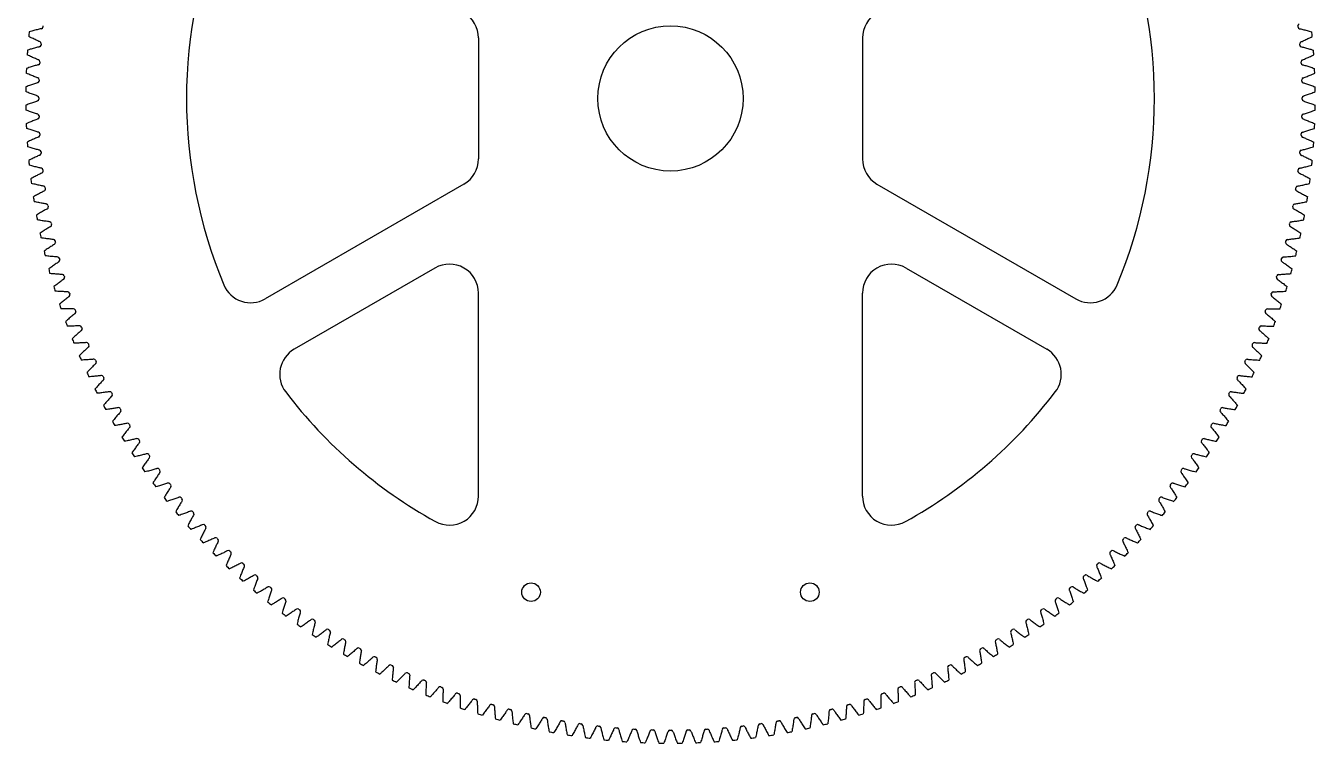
# Model space of a CAD drawing. Extents: x 11 to 1049, y -67 to 253.
# Drawn here: x 11.1 to 233.1, y 13.8 to 137.3 of the extents above; entities that cross this region are included whole.
import ezdxf

# ---------------------------------------------------------------- set-up
doc = ezdxf.new("R2010")
doc.units = 0
doc.header["$LTSCALE"] = 12.7
doc.layers.add('VISIBLE', color=7, linetype='CONTINUOUS')

msp = doc.modelspace()

# ---------------------------------------------------------------- linework, layer by layer
at = {"layer": 'VISIBLE'}
for p, q in [((89.04, 135.22), (89.04, 114.38)), ((155.14, 135.22), (155.14, 114.38)), ((86.54, 110.05), (52.32, 90.29)), ((157.64, 110.05), (191.87, 90.29)), ((81.54, 95.61), (57.32, 81.63)), ((162.64, 95.61), (186.87, 81.63)), ((89.04, 56.34), (89.04, 91.28)), ((155.14, 56.34), (155.14, 91.28))]:
    msp.add_line(p, q, dxfattribs=at)
for centre, radius in [((122.09, 124.8), 12.5), ((98.09, 39.8), 1.6), ((146.09, 39.8), 1.6)]:
    msp.add_circle(centre, radius, dxfattribs=at)
for centre, radius, start, end in [((122.09, 124.8), 83.32, 157.3353, 202.6647), ((122.09, 124.8), 83.32, 337.3353, 22.6647), ((84.04, 135.22), 5, 0, 60), ((160.14, 135.22), 5, 120, 180), ((230.44, 137.34), 0.322, 115.221, 186.606), ((122.09, 124.8), 111, 174.06, 174.4855), ((13.72, 137.12), 0.322, 282.1301, 353.5151), ((122.09, 124.8), 108.75, 173.394, 173.5151), ((122.09, 124.8), 108.75, 6.4849, 6.606), ((230.47, 137.12), 0.322, 186.4849, 257.8699), ((122.09, 124.8), 111, 5.5145, 5.94), ((13.41, 134.02), 0.322, 283.7664, 355.1514), ((13.43, 134.25), 0.322, 355.0304, 66.4154), ((122.09, 124.8), 108.75, 175.0304, 175.1514), ((230.75, 134.25), 0.322, 113.5846, 184.9696), ((122.09, 124.8), 108.75, 4.8486, 4.9696), ((230.77, 134.02), 0.322, 184.8486, 256.2336), ((122.09, 124.8), 111, 175.6963, 176.1219), ((13.21, 131.14), 0.322, 356.6667, 68.0518), ((122.09, 124.8), 108.75, 176.6667, 176.7878), ((230.98, 131.14), 0.322, 111.9482, 183.3333), ((122.09, 124.8), 108.75, 3.2122, 3.3333), ((122.09, 124.8), 111, 3.8781, 4.3037), ((122.09, 124.8), 111, 177.3327, 177.7582), ((13.19, 130.91), 0.322, 285.4028, 356.7878), ((230.99, 130.91), 0.322, 183.2122, 254.5972), ((122.09, 124.8), 111, 2.2418, 2.6673), ((122.09, 124.8), 111, 178.9691, 179.3946), ((13.06, 127.8), 0.322, 287.0391, 358.4242), ((13.07, 128.03), 0.322, 358.3031, 69.6881), ((122.09, 124.8), 108.75, 178.3031, 178.4242), ((231.12, 128.03), 0.322, 110.3119, 181.6969), ((122.09, 124.8), 108.75, 1.5758, 1.6969), ((231.12, 127.8), 0.322, 181.5758, 252.9609), ((122.09, 124.8), 111, 0.6054, 1.0309), ((13.02, 124.91), 0.322, 359.9395, 71.3245), ((13.02, 124.68), 0.322, 288.6755, 0.0605), ((122.09, 124.8), 108.75, 179.9395, 180.0605), ((231.16, 124.91), 0.322, 108.6755, 180.0605), ((122.09, 124.8), 108.75, 359.9395, 0.0605), ((231.16, 124.68), 0.322, 179.9395, 251.3245), ((122.09, 124.8), 111, 180.6054, 181.0309), ((13.06, 121.8), 0.322, 1.5758, 72.9609), ((231.12, 121.8), 0.322, 107.0391, 178.4242), ((122.09, 124.8), 111, 358.9691, 359.3946), ((122.09, 124.8), 111, 182.2418, 182.6673), ((13.07, 121.57), 0.322, 290.3119, 1.6969), ((122.09, 124.8), 108.75, 181.5758, 181.6969), ((122.09, 124.8), 108.75, 358.3031, 358.4242), ((231.12, 121.57), 0.322, 178.3031, 249.6881), ((122.09, 124.8), 111, 357.3327, 357.7582), ((13.19, 118.69), 0.322, 3.2122, 74.5972), ((13.21, 118.45), 0.322, 291.9482, 3.3333), ((122.09, 124.8), 108.75, 183.2122, 183.3333), ((122.09, 124.8), 108.75, 356.6667, 356.7878), ((230.98, 118.45), 0.322, 176.6667, 248.0518), ((230.99, 118.69), 0.322, 105.4028, 176.7878), ((122.09, 124.8), 111, 183.8781, 184.3037), ((13.41, 115.58), 0.322, 4.8486, 76.2336), ((122.09, 124.8), 108.75, 184.8486, 184.9696), ((122.09, 124.8), 108.75, 355.0304, 355.1514), ((230.77, 115.58), 0.322, 103.7664, 175.1514), ((122.09, 124.8), 111, 355.6963, 356.1219), ((122.09, 124.8), 111, 185.5145, 185.94), ((13.43, 115.35), 0.322, 293.5846, 4.9696), ((84.04, 114.38), 5, 300, 0), ((160.14, 114.38), 5, 180, 240), ((230.75, 115.35), 0.322, 175.0304, 246.4154), ((122.09, 124.8), 111, 354.06, 354.4855), ((13.72, 112.48), 0.322, 6.4849, 77.8699), ((13.75, 112.25), 0.322, 295.221, 6.606), ((122.09, 124.8), 108.75, 186.4849, 186.606), ((122.09, 124.8), 108.75, 353.394, 353.5151), ((230.44, 112.25), 0.322, 173.394, 244.779), ((230.47, 112.48), 0.322, 102.1301, 173.5151), ((122.09, 124.8), 111, 187.1509, 187.5764), ((14.12, 109.39), 0.322, 8.1213, 79.5063), ((14.15, 109.16), 0.322, 296.8573, 8.2423), ((122.09, 124.8), 108.75, 188.1213, 188.2423), ((122.09, 124.8), 108.75, 351.7577, 351.8787), ((230.04, 109.16), 0.322, 171.7577, 243.1427), ((230.07, 109.39), 0.322, 100.4937, 171.8787), ((122.09, 124.8), 111, 352.4236, 352.8491), ((122.09, 124.8), 111, 188.7872, 189.2128), ((14.6, 106.31), 0.322, 9.7577, 81.1427), ((229.59, 106.31), 0.322, 98.8573, 170.2423), ((122.09, 124.8), 111, 350.7872, 351.2128), ((122.09, 124.8), 111, 190.4236, 190.8491), ((14.64, 106.08), 0.322, 298.4937, 9.8787), ((122.09, 124.8), 108.75, 189.7577, 189.8787), ((122.09, 124.8), 108.75, 350.1213, 350.2423), ((229.55, 106.08), 0.322, 170.1213, 241.5063), ((122.09, 124.8), 111, 349.1509, 349.5764), ((15.17, 103.25), 0.322, 11.394, 82.779), ((15.22, 103.02), 0.322, 300.1301, 11.5151), ((122.09, 124.8), 108.75, 191.394, 191.5151), ((122.09, 124.8), 108.75, 348.4849, 348.606), ((228.97, 103.02), 0.322, 168.4849, 239.8699), ((229.02, 103.25), 0.322, 97.221, 168.606), ((122.09, 124.8), 111, 192.06, 192.4855), ((15.83, 100.2), 0.322, 13.0304, 84.4154), ((15.88, 99.98), 0.322, 301.7664, 13.1514), ((122.09, 124.8), 108.75, 193.0304, 193.1514), ((228.3, 99.98), 0.322, 166.8486, 238.2336), ((122.09, 124.8), 108.75, 346.8486, 346.9696), ((228.36, 100.2), 0.322, 95.5846, 166.9696), ((122.09, 124.8), 111, 347.5145, 347.94), ((122.09, 124.8), 111, 193.6963, 194.1219), ((122.09, 124.8), 111, 345.8781, 346.3037), ((16.58, 97.18), 0.322, 14.6667, 86.0518), ((16.63, 96.96), 0.322, 303.4028, 14.7878), ((122.09, 124.8), 108.75, 194.6667, 194.7878), ((84.04, 91.28), 5, 0, 120), ((160.14, 91.28), 5, 60, 180), ((227.55, 96.96), 0.322, 165.2122, 236.5972), ((122.09, 124.8), 108.75, 345.2122, 345.3333), ((227.61, 97.18), 0.322, 93.9482, 165.3333), ((122.09, 124.8), 111, 195.3327, 195.7582), ((17.41, 94.18), 0.322, 16.3031, 87.6881), ((17.47, 93.96), 0.322, 305.0391, 16.4242), ((122.09, 124.8), 108.75, 196.3031, 196.4242), ((226.71, 93.96), 0.322, 163.5758, 234.9609), ((122.09, 124.8), 108.75, 343.5758, 343.6969), ((226.78, 94.18), 0.322, 92.3119, 163.6969), ((122.09, 124.8), 111, 344.2418, 344.6673), ((122.09, 124.8), 111, 196.9691, 197.3946), ((18.32, 91.2), 0.322, 17.9395, 89.3245), ((18.4, 90.98), 0.322, 306.6755, 18.0605), ((122.09, 124.8), 108.75, 197.9395, 198.0605), ((49.82, 94.62), 5, 202.6647, 300), ((194.37, 94.62), 5, 240, 337.3353), ((225.79, 90.98), 0.322, 161.9395, 233.3245), ((122.09, 124.8), 108.75, 341.9395, 342.0605), ((225.86, 91.2), 0.322, 90.6755, 162.0605), ((122.09, 124.8), 111, 342.6054, 343.0309), ((122.09, 124.8), 111, 198.6054, 199.0309), ((122.09, 124.8), 111, 340.9691, 341.3946), ((19.33, 88.25), 0.322, 19.5758, 90.9609), ((19.4, 88.03), 0.322, 308.3119, 19.6969), ((122.09, 124.8), 108.75, 199.5758, 199.6969), ((224.78, 88.03), 0.322, 160.3031, 231.6881), ((122.09, 124.8), 108.75, 340.3031, 340.4242), ((224.86, 88.25), 0.322, 89.0391, 160.4242), ((122.09, 124.8), 111, 200.2418, 200.6673), ((20.41, 85.33), 0.322, 21.2122, 92.5972), ((20.49, 85.12), 0.322, 309.9482, 21.3333), ((122.09, 124.8), 108.75, 201.2122, 201.3333), ((223.69, 85.12), 0.322, 158.6667, 230.0518), ((122.09, 124.8), 108.75, 338.6667, 338.7878), ((223.77, 85.33), 0.322, 87.4028, 158.7878), ((122.09, 124.8), 111, 339.3327, 339.7582), ((122.09, 124.8), 111, 201.8781, 202.3037), ((21.58, 82.44), 0.322, 22.8486, 94.2336), ((122.09, 124.8), 108.75, 202.8486, 202.9696), ((21.67, 82.23), 0.322, 311.5846, 22.9696), ((222.52, 82.23), 0.322, 157.0304, 228.4154), ((122.09, 124.8), 108.75, 337.0304, 337.1514), ((222.61, 82.44), 0.322, 85.7664, 157.1514), ((122.09, 124.8), 111, 337.6963, 338.1219), ((122.09, 124.8), 111, 203.5145, 203.94), ((59.82, 77.3), 5, 120, 217.3353), ((184.37, 77.3), 5, 322.6647, 60), ((122.09, 124.8), 111, 336.06, 336.4855), ((22.83, 79.59), 0.322, 24.4849, 95.8699), ((122.09, 124.8), 108.75, 204.4849, 204.606), ((22.93, 79.38), 0.322, 313.221, 24.606), ((221.26, 79.38), 0.322, 155.394, 226.779), ((122.09, 124.8), 108.75, 335.394, 335.5151), ((221.36, 79.59), 0.322, 84.1301, 155.5151), ((122.09, 124.8), 111, 205.1509, 205.5764), ((24.16, 76.78), 0.322, 26.1213, 97.5063), ((122.09, 124.8), 108.75, 206.1213, 206.2423), ((24.26, 76.57), 0.322, 314.8573, 26.2423), ((219.92, 76.57), 0.322, 153.7577, 225.1427), ((122.09, 124.8), 108.75, 333.7577, 333.8787), ((220.02, 76.78), 0.322, 82.4937, 153.8787), ((122.09, 124.8), 111, 334.4236, 334.8491), ((122.09, 124.8), 111, 206.7872, 207.2128), ((25.57, 74), 0.322, 27.7577, 99.1427), ((122.09, 124.8), 108.75, 207.7577, 207.8787), ((25.68, 73.79), 0.322, 316.4937, 27.8787), ((122.09, 124.8), 83.32, 217.3353, 240.9346), ((122.09, 124.8), 83.32, 299.0654, 322.6647), ((218.51, 73.79), 0.322, 152.1213, 223.5063), ((122.09, 124.8), 108.75, 332.1213, 332.2423), ((218.61, 74), 0.322, 80.8573, 152.2423), ((122.09, 124.8), 111, 332.7872, 333.2128), ((122.09, 124.8), 111, 208.4236, 208.8491), ((27.06, 71.26), 0.322, 29.394, 100.779), ((122.09, 124.8), 108.75, 209.394, 209.5151), ((27.18, 71.06), 0.322, 318.1301, 29.5151), ((217.01, 71.06), 0.322, 150.4849, 221.8699), ((122.09, 124.8), 108.75, 330.4849, 330.606), ((217.12, 71.26), 0.322, 79.221, 150.606), ((122.09, 124.8), 111, 331.1509, 331.5764), ((122.09, 124.8), 111, 210.06, 210.4855), ((28.63, 68.57), 0.322, 31.0304, 102.4154), ((215.56, 68.57), 0.322, 77.5846, 148.9696), ((122.09, 124.8), 111, 329.5145, 329.94), ((122.09, 124.8), 108.75, 211.0304, 211.1514), ((28.75, 68.37), 0.322, 319.7664, 31.1514), ((215.44, 68.37), 0.322, 148.8486, 220.2336), ((122.09, 124.8), 108.75, 328.8486, 328.9696), ((122.09, 124.8), 111, 211.6963, 212.1219), ((30.27, 65.93), 0.322, 32.6667, 104.0518), ((122.09, 124.8), 108.75, 212.6667, 212.7878), ((30.4, 65.73), 0.322, 321.4028, 32.7878), ((213.79, 65.73), 0.322, 147.2122, 218.5972), ((122.09, 124.8), 108.75, 327.2122, 327.3333), ((213.91, 65.93), 0.322, 75.9482, 147.3333), ((122.09, 124.8), 111, 327.8781, 328.3037), ((122.09, 124.8), 111, 213.3327, 213.7582), ((31.99, 63.33), 0.322, 34.3031, 105.6881), ((122.09, 124.8), 108.75, 214.3031, 214.4242), ((32.12, 63.14), 0.322, 323.0391, 34.4242), ((212.06, 63.14), 0.322, 145.5758, 216.9609), ((122.09, 124.8), 108.75, 325.5758, 325.6969), ((212.19, 63.33), 0.322, 74.3119, 145.6969), ((122.09, 124.8), 111, 326.2418, 326.6673), ((122.09, 124.8), 111, 214.9691, 215.3946), ((33.78, 60.78), 0.322, 35.9395, 107.3245), ((122.09, 124.8), 108.75, 215.9395, 216.0605), ((33.92, 60.59), 0.322, 324.6755, 36.0605), ((210.27, 60.59), 0.322, 143.9395, 215.3245), ((122.09, 124.8), 108.75, 323.9395, 324.0605), ((210.4, 60.78), 0.322, 72.6755, 144.0605), ((122.09, 124.8), 111, 324.6054, 325.0309), ((122.09, 124.8), 111, 216.6054, 217.0309), ((35.65, 58.28), 0.322, 37.5758, 108.9609), ((122.09, 124.8), 108.75, 217.5758, 217.6969), ((35.79, 58.1), 0.322, 326.3119, 37.6969), ((208.4, 58.1), 0.322, 142.3031, 213.6881), ((122.09, 124.8), 108.75, 322.3031, 322.4242), ((208.54, 58.28), 0.322, 71.0391, 142.4242), ((122.09, 124.8), 111, 322.9691, 323.3946), ((122.09, 124.8), 111, 218.2418, 218.6673), ((37.58, 55.84), 0.322, 39.2122, 110.5972), ((122.09, 124.8), 108.75, 219.2122, 219.3333), ((37.73, 55.66), 0.322, 327.9482, 39.3333), ((84.04, 56.34), 5, 240.9346, 0), ((160.14, 56.34), 5, 180, 299.0654), ((206.46, 55.66), 0.322, 140.6667, 212.0518), ((122.09, 124.8), 108.75, 320.6667, 320.7878), ((206.6, 55.84), 0.322, 69.4028, 140.7878), ((122.09, 124.8), 111, 321.3327, 321.7582), ((122.09, 124.8), 111, 219.8781, 220.3037), ((39.59, 53.46), 0.322, 40.8486, 112.2336), ((122.09, 124.8), 108.75, 220.8486, 220.9696), ((39.74, 53.28), 0.322, 329.5846, 40.9696), ((204.45, 53.28), 0.322, 139.0304, 210.4154), ((122.09, 124.8), 108.75, 319.0304, 319.1514), ((204.6, 53.46), 0.322, 67.7664, 139.1514), ((122.09, 124.8), 111, 319.6963, 320.1219), ((122.09, 124.8), 111, 221.5145, 221.94), ((41.66, 51.13), 0.322, 42.4849, 113.8699), ((122.09, 124.8), 108.75, 222.4849, 222.606), ((41.81, 50.96), 0.322, 331.221, 42.606), ((202.37, 50.96), 0.322, 137.394, 208.779), ((122.09, 124.8), 108.75, 317.394, 317.5151), ((202.53, 51.13), 0.322, 66.1301, 137.5151), ((122.09, 124.8), 111, 318.06, 318.4855), ((122.09, 124.8), 111, 223.1509, 223.5764), ((43.79, 48.86), 0.322, 44.1213, 115.5063), ((122.09, 124.8), 108.75, 224.1213, 224.2423), ((43.95, 48.7), 0.322, 332.8573, 44.2423), ((200.23, 48.7), 0.322, 135.7577, 207.1427), ((122.09, 124.8), 108.75, 315.7577, 315.8787), ((200.39, 48.86), 0.322, 64.4937, 135.8787), ((122.09, 124.8), 111, 316.4236, 316.8491), ((45.99, 46.66), 0.322, 45.7577, 117.1427), ((122.09, 124.8), 108.75, 225.7577, 225.8787), ((46.16, 46.5), 0.322, 334.4937, 45.8787), ((198.03, 46.5), 0.322, 134.1213, 205.5063), ((122.09, 124.8), 108.75, 314.1213, 314.2423), ((198.19, 46.66), 0.322, 62.8573, 134.2423), ((122.09, 124.8), 111, 224.7872, 225.2128), ((48.26, 44.52), 0.322, 47.394, 118.779), ((122.09, 124.8), 108.75, 227.394, 227.5151), ((48.43, 44.36), 0.322, 336.1301, 47.5151), ((195.76, 44.36), 0.322, 132.4849, 203.8699), ((122.09, 124.8), 108.75, 312.4849, 312.606), ((195.93, 44.52), 0.322, 61.221, 132.606), ((122.09, 124.8), 111, 314.7872, 315.2128), ((122.09, 124.8), 111, 226.4236, 226.8491), ((122.09, 124.8), 111, 228.06, 228.4855), ((50.58, 42.44), 0.322, 49.0304, 120.4154), ((122.09, 124.8), 108.75, 229.0304, 229.1514), ((50.75, 42.29), 0.322, 337.7664, 49.1514), ((193.43, 42.29), 0.322, 130.8486, 202.2336), ((122.09, 124.8), 108.75, 310.8486, 310.9696), ((193.61, 42.44), 0.322, 59.5846, 130.9696), ((122.09, 124.8), 111, 311.5145, 311.94), ((122.09, 124.8), 111, 313.1509, 313.5764), ((122.09, 124.8), 111, 229.6963, 230.1219), ((52.96, 40.43), 0.322, 50.6667, 122.0518), ((122.09, 124.8), 108.75, 230.6667, 230.7878), ((53.14, 40.29), 0.322, 339.4028, 50.7878), ((191.05, 40.29), 0.322, 129.2122, 200.5972), ((122.09, 124.8), 108.75, 309.2122, 309.3333), ((191.23, 40.43), 0.322, 57.9482, 129.3333), ((122.09, 124.8), 111, 309.8781, 310.3037), ((122.09, 124.8), 111, 231.3327, 231.7582), ((55.4, 38.49), 0.322, 52.3031, 123.6881), ((122.09, 124.8), 108.75, 232.3031, 232.4242), ((55.58, 38.35), 0.322, 341.0391, 52.4242), ((188.61, 38.35), 0.322, 127.5758, 198.9609), ((122.09, 124.8), 108.75, 307.5758, 307.6969), ((188.79, 38.49), 0.322, 56.3119, 127.6969), ((122.09, 124.8), 111, 308.2418, 308.6673), ((122.09, 124.8), 111, 232.9691, 233.3946), ((57.89, 36.62), 0.322, 53.9395, 125.3245), ((122.09, 124.8), 108.75, 233.9395, 234.0605), ((58.08, 36.49), 0.322, 342.6755, 54.0605), ((186.11, 36.49), 0.322, 125.9395, 197.3245), ((122.09, 124.8), 108.75, 305.9395, 306.0605), ((186.3, 36.62), 0.322, 54.6755, 126.0605), ((122.09, 124.8), 111, 306.6054, 307.0309), ((122.09, 124.8), 111, 234.6054, 235.0309), ((60.43, 34.83), 0.322, 55.5758, 126.9609), ((122.09, 124.8), 108.75, 235.5758, 235.6969), ((60.62, 34.7), 0.322, 344.3119, 55.6969), ((63.03, 33.1), 0.322, 57.2122, 128.5972), ((122.09, 124.8), 108.75, 237.2122, 237.3333), ((122.09, 124.8), 108.75, 302.6667, 302.7878), ((181.16, 33.1), 0.322, 51.4028, 122.7878), ((183.56, 34.7), 0.322, 124.3031, 195.6881), ((122.09, 124.8), 108.75, 304.3031, 304.4242), ((183.75, 34.83), 0.322, 53.0391, 124.4242), ((122.09, 124.8), 111, 304.9691, 305.3946), ((122.09, 124.8), 111, 236.2418, 236.6673), ((63.22, 32.98), 0.322, 345.9482, 57.3333), ((65.67, 31.45), 0.322, 58.8486, 130.2336), ((122.09, 124.8), 108.75, 238.8486, 238.9696), ((65.87, 31.33), 0.322, 347.5846, 58.9696), ((178.32, 31.33), 0.322, 121.0304, 192.4154), ((122.09, 124.8), 108.75, 301.0304, 301.1514), ((178.52, 31.45), 0.322, 49.7664, 121.1514), ((180.96, 32.98), 0.322, 122.6667, 194.0518), ((122.09, 124.8), 111, 303.3327, 303.7582), ((122.09, 124.8), 111, 237.8781, 238.3037), ((122.09, 124.8), 111, 239.5145, 239.94), ((68.36, 29.88), 0.322, 60.4849, 131.8699), ((122.09, 124.8), 108.75, 240.4849, 240.606), ((68.56, 29.77), 0.322, 349.221, 60.606), ((175.63, 29.77), 0.322, 119.394, 190.779), ((122.09, 124.8), 108.75, 299.394, 299.5151), ((175.83, 29.88), 0.322, 48.1301, 119.5151), ((122.09, 124.8), 111, 300.06, 300.4855), ((122.09, 124.8), 111, 301.6963, 302.1219), ((122.09, 124.8), 111, 241.1509, 241.5764), ((71.09, 28.38), 0.322, 62.1213, 133.5063), ((122.09, 124.8), 108.75, 242.1213, 242.2423), ((71.29, 28.28), 0.322, 350.8573, 62.2423), ((73.87, 26.97), 0.322, 63.7577, 135.1427), ((122.09, 124.8), 108.75, 243.7577, 243.8787), ((74.07, 26.87), 0.322, 352.4937, 63.8787), ((170.11, 26.87), 0.322, 116.1213, 187.5063), ((122.09, 124.8), 108.75, 296.1213, 296.2423), ((170.32, 26.97), 0.322, 44.8573, 116.2423), ((172.89, 28.28), 0.322, 117.7577, 189.1427), ((122.09, 124.8), 108.75, 297.7577, 297.8787), ((173.1, 28.38), 0.322, 46.4937, 117.8787), ((122.09, 124.8), 111, 298.4236, 298.8491), ((122.09, 124.8), 111, 242.7872, 243.2128), ((122.09, 124.8), 111, 244.4236, 244.8491), ((76.68, 25.63), 0.322, 65.394, 136.779), ((122.09, 124.8), 108.75, 245.394, 245.5151), ((76.89, 25.53), 0.322, 354.1301, 65.5151), ((79.53, 24.37), 0.322, 67.0304, 138.4154), ((122.09, 124.8), 108.75, 247.0304, 247.1514), ((79.74, 24.28), 0.322, 355.7664, 67.1514), ((164.45, 24.28), 0.322, 112.8486, 184.2336), ((122.09, 124.8), 108.75, 292.8486, 292.9696), ((164.66, 24.37), 0.322, 41.5846, 112.9696), ((167.3, 25.53), 0.322, 114.4849, 185.8699), ((122.09, 124.8), 108.75, 294.4849, 294.606), ((167.51, 25.63), 0.322, 43.221, 114.606), ((122.09, 124.8), 111, 295.1509, 295.5764), ((122.09, 124.8), 111, 296.7872, 297.2128), ((122.09, 124.8), 111, 246.06, 246.4855), ((82.41, 23.2), 0.322, 68.6667, 140.0518), ((122.09, 124.8), 108.75, 248.6667, 248.7878), ((82.63, 23.11), 0.322, 357.4028, 68.7878), ((85.33, 22.11), 0.322, 70.3031, 141.6881), ((122.09, 124.8), 108.75, 250.3031, 250.4242), ((85.55, 22.03), 0.322, 359.0391, 70.4242), ((158.64, 22.03), 0.322, 109.5758, 180.9609), ((122.09, 124.8), 108.75, 289.5758, 289.6969), ((158.86, 22.11), 0.322, 38.3119, 109.6969), ((161.56, 23.11), 0.322, 111.2122, 182.5972), ((122.09, 124.8), 108.75, 291.2122, 291.3333), ((161.77, 23.2), 0.322, 39.9482, 111.3333), ((122.09, 124.8), 111, 293.5145, 293.94), ((122.09, 124.8), 111, 247.6963, 248.1219), ((122.09, 124.8), 111, 249.3327, 249.7582), ((88.28, 21.1), 0.322, 71.9395, 143.3245), ((122.09, 124.8), 108.75, 251.9395, 252.0605), ((88.5, 21.03), 0.322, 0.6755, 72.0605), ((91.25, 20.18), 0.322, 73.5758, 144.9609), ((122.09, 124.8), 108.75, 253.5758, 253.6969), ((91.47, 20.11), 0.322, 2.3119, 73.6969), ((152.71, 20.11), 0.322, 106.3031, 177.6881), ((122.09, 124.8), 108.75, 286.3031, 286.4242), ((152.93, 20.18), 0.322, 35.0391, 106.4242), ((155.69, 21.03), 0.322, 107.9395, 179.3245), ((122.09, 124.8), 108.75, 287.9395, 288.0605), ((155.91, 21.1), 0.322, 36.6755, 108.0605), ((122.09, 124.8), 111, 290.2418, 290.6673), ((122.09, 124.8), 111, 291.8781, 292.3037), ((122.09, 124.8), 111, 250.9691, 251.3946), ((122.09, 124.8), 111, 252.6054, 253.0309), ((122.09, 124.8), 111, 254.2418, 254.6673), ((94.25, 19.34), 0.322, 75.2122, 146.5972), ((122.09, 124.8), 108.75, 255.2122, 255.3333), ((94.48, 19.28), 0.322, 3.9482, 75.3333), ((97.28, 18.59), 0.322, 76.8486, 148.2336), ((122.09, 124.8), 108.75, 256.8486, 256.9696), ((97.5, 18.53), 0.322, 5.5846, 76.9696), ((100.32, 17.92), 0.322, 78.4849, 149.8699), ((122.09, 124.8), 108.75, 258.4849, 258.606), ((100.55, 17.87), 0.322, 7.221, 78.606), ((143.64, 17.87), 0.322, 101.394, 172.779), ((122.09, 124.8), 108.75, 281.394, 281.5151), ((143.87, 17.92), 0.322, 30.1301, 101.5151), ((146.69, 18.53), 0.322, 103.0304, 174.4154), ((122.09, 124.8), 108.75, 283.0304, 283.1514), ((146.91, 18.59), 0.322, 31.7664, 103.1514), ((149.71, 19.28), 0.322, 104.6667, 176.0518), ((122.09, 124.8), 108.75, 284.6667, 284.7878), ((149.93, 19.34), 0.322, 33.4028, 104.7878), ((122.09, 124.8), 111, 285.3327, 285.7582), ((122.09, 124.8), 111, 286.9691, 287.3946), ((122.09, 124.8), 111, 288.6054, 289.0309), ((122.09, 124.8), 111, 255.8781, 256.3037), ((122.09, 124.8), 111, 257.5145, 257.94), ((122.09, 124.8), 111, 259.1509, 259.5764), ((103.38, 17.34), 0.322, 80.1213, 151.5063), ((122.09, 124.8), 108.75, 260.1213, 260.2423), ((103.61, 17.3), 0.322, 8.8573, 80.2423), ((106.46, 16.85), 0.322, 81.7577, 153.1427), ((122.09, 124.8), 108.75, 261.7577, 261.8787), ((106.68, 16.82), 0.322, 10.4937, 81.8787), ((109.55, 16.45), 0.322, 83.394, 154.779), ((122.09, 124.8), 108.75, 263.394, 263.5151), ((109.77, 16.42), 0.322, 12.1301, 83.5151), ((112.64, 16.14), 0.322, 85.0304, 156.4154), ((122.09, 124.8), 108.75, 265.0304, 265.1514), ((112.87, 16.12), 0.322, 13.7664, 85.1514), ((115.75, 15.91), 0.322, 86.6667, 158.0518), ((122.09, 124.8), 108.75, 266.6667, 266.7878), ((115.98, 15.9), 0.322, 15.4028, 86.7878), ((118.86, 15.77), 0.322, 88.3031, 159.6881), ((122.09, 124.8), 108.75, 268.3031, 268.4242), ((119.09, 15.77), 0.322, 17.0391, 88.4242), ((121.98, 15.73), 0.322, 89.9395, 161.3245), ((122.09, 124.8), 108.75, 269.9395, 270.0605), ((122.21, 15.73), 0.322, 18.6755, 90.0605), ((125.09, 15.77), 0.322, 91.5758, 162.9609), ((122.09, 124.8), 108.75, 271.5758, 271.6969), ((125.32, 15.77), 0.322, 20.3119, 91.6969), ((128.2, 15.9), 0.322, 93.2122, 164.5972), ((122.09, 124.8), 108.75, 273.2122, 273.3333), ((128.43, 15.91), 0.322, 21.9482, 93.3333), ((131.31, 16.12), 0.322, 94.8486, 166.2336), ((122.09, 124.8), 108.75, 274.8486, 274.9696), ((131.54, 16.14), 0.322, 23.5846, 94.9696), ((134.41, 16.42), 0.322, 96.4849, 167.8699), ((122.09, 124.8), 108.75, 276.4849, 276.606), ((134.64, 16.45), 0.322, 25.221, 96.606), ((137.5, 16.82), 0.322, 98.1213, 169.5063), ((122.09, 124.8), 108.75, 278.1213, 278.2423), ((137.73, 16.85), 0.322, 26.8573, 98.2423), ((140.58, 17.3), 0.322, 99.7577, 171.1427), ((122.09, 124.8), 108.75, 279.7577, 279.8787), ((140.81, 17.34), 0.322, 28.4937, 99.8787), ((122.09, 124.8), 111, 280.4236, 280.8491), ((122.09, 124.8), 111, 282.06, 282.4855), ((122.09, 124.8), 111, 283.6963, 284.1219), ((122.09, 124.8), 111, 260.7872, 261.2128), ((122.09, 124.8), 111, 262.4236, 262.8491), ((122.09, 124.8), 111, 264.06, 264.4855), ((122.09, 124.8), 111, 265.6963, 266.1219), ((122.09, 124.8), 111, 267.3327, 267.7582), ((122.09, 124.8), 111, 268.9691, 269.3946), ((122.09, 124.8), 111, 270.6054, 271.0309), ((122.09, 124.8), 111, 272.2418, 272.6673), ((122.09, 124.8), 111, 273.8781, 274.3037), ((122.09, 124.8), 111, 275.5145, 275.94), ((122.09, 124.8), 111, 277.1509, 277.5764), ((122.09, 124.8), 111, 278.7872, 279.2128)]:
    msp.add_arc(centre, radius, start, end, dxfattribs=at)
for points in [[(13.56, 134.54), (13.49, 134.57), (13.21, 134.69), (12.7, 134.93), (12.11, 135.21), (11.74, 135.39), (11.61, 135.46)], [(13.79, 136.8), (13.72, 136.79), (13.41, 136.72), (12.86, 136.59), (12.23, 136.43), (11.84, 136.32), (11.69, 136.28)], [(230.4, 136.8), (230.47, 136.79), (230.77, 136.72), (231.32, 136.59), (231.95, 136.43), (232.35, 136.32), (232.5, 136.28)], [(230.63, 134.54), (230.69, 134.57), (230.98, 134.69), (231.49, 134.93), (232.08, 135.21), (232.44, 135.39), (232.58, 135.46)], [(13.49, 133.7), (13.42, 133.69), (13.12, 133.61), (12.57, 133.47), (11.95, 133.29), (11.55, 133.17), (11.41, 133.13)], [(230.7, 133.7), (230.77, 133.69), (231.07, 133.61), (231.62, 133.47), (232.24, 133.29), (232.64, 133.17), (232.78, 133.13)], [(13.33, 131.44), (13.26, 131.46), (12.97, 131.58), (12.45, 131.8), (11.86, 132.06), (11.48, 132.24), (11.35, 132.3)], [(230.86, 131.44), (230.93, 131.46), (231.21, 131.58), (231.73, 131.8), (232.33, 132.06), (232.7, 132.24), (232.84, 132.3)], [(13.18, 128.33), (13.11, 128.35), (12.82, 128.46), (12.3, 128.67), (11.7, 128.91), (11.32, 129.08), (11.18, 129.14)], [(13.28, 130.6), (13.21, 130.58), (12.91, 130.5), (12.37, 130.34), (11.75, 130.14), (11.36, 130.01), (11.21, 129.96)], [(230.91, 130.6), (230.98, 130.58), (231.28, 130.5), (231.82, 130.34), (232.44, 130.14), (232.83, 130.01), (232.97, 129.96)], [(231.01, 128.33), (231.07, 128.35), (231.36, 128.46), (231.89, 128.67), (232.49, 128.91), (232.87, 129.08), (233.01, 129.14)], [(13.16, 127.49), (13.09, 127.47), (12.79, 127.38), (12.25, 127.2), (11.64, 126.99), (11.25, 126.85), (11.11, 126.79)], [(231.03, 127.49), (231.1, 127.47), (231.39, 127.38), (231.93, 127.2), (232.55, 126.99), (232.93, 126.85), (233.08, 126.79)], [(13.12, 125.22), (13.06, 125.24), (12.76, 125.34), (12.23, 125.53), (11.62, 125.76), (11.24, 125.91), (11.1, 125.97)], [(13.12, 124.38), (13.06, 124.35), (12.76, 124.25), (12.23, 124.06), (11.62, 123.83), (11.24, 123.68), (11.1, 123.62)], [(231.06, 125.22), (231.13, 125.24), (231.42, 125.34), (231.96, 125.53), (232.56, 125.76), (232.95, 125.91), (233.09, 125.97)], [(231.06, 124.38), (231.13, 124.35), (231.42, 124.25), (231.96, 124.06), (232.56, 123.83), (232.95, 123.68), (233.09, 123.62)], [(13.16, 122.1), (13.09, 122.13), (12.79, 122.22), (12.25, 122.39), (11.64, 122.6), (11.25, 122.75), (11.11, 122.8)], [(231.03, 122.1), (231.1, 122.13), (231.39, 122.22), (231.93, 122.39), (232.55, 122.6), (232.93, 122.75), (233.08, 122.8)], [(13.18, 121.27), (13.11, 121.24), (12.82, 121.13), (12.3, 120.93), (11.7, 120.68), (11.32, 120.52), (11.18, 120.45)], [(231.01, 121.27), (231.07, 121.24), (231.36, 121.13), (231.89, 120.93), (232.49, 120.68), (232.87, 120.52), (233.01, 120.45)], [(13.28, 119), (13.21, 119.01), (12.91, 119.1), (12.37, 119.26), (11.75, 119.45), (11.36, 119.58), (11.21, 119.63)], [(13.33, 118.16), (13.26, 118.13), (12.97, 118.01), (12.45, 117.79), (11.86, 117.53), (11.48, 117.35), (11.35, 117.29)], [(230.86, 118.16), (230.93, 118.13), (231.21, 118.01), (231.73, 117.79), (232.33, 117.53), (232.7, 117.35), (232.84, 117.29)], [(230.91, 119), (230.98, 119.01), (231.28, 119.1), (231.82, 119.26), (232.44, 119.45), (232.83, 119.58), (232.97, 119.63)], [(13.49, 115.89), (13.42, 115.91), (13.12, 115.98), (12.57, 116.13), (11.95, 116.3), (11.55, 116.42), (11.41, 116.47)], [(230.7, 115.89), (230.77, 115.91), (231.07, 115.98), (231.62, 116.13), (232.24, 116.3), (232.64, 116.42), (232.78, 116.47)], [(13.56, 115.05), (13.49, 115.02), (13.21, 114.9), (12.7, 114.67), (12.11, 114.38), (11.74, 114.2), (11.61, 114.13)], [(13.79, 112.79), (13.72, 112.81), (13.41, 112.87), (12.86, 113), (12.23, 113.16), (11.84, 113.27), (11.69, 113.31)], [(230.4, 112.79), (230.47, 112.81), (230.77, 112.87), (231.32, 113), (231.95, 113.16), (232.35, 113.27), (232.5, 113.31)], [(230.63, 115.05), (230.69, 115.02), (230.98, 114.9), (231.49, 114.67), (232.08, 114.38), (232.44, 114.2), (232.58, 114.13)], [(13.88, 111.96), (13.82, 111.93), (13.54, 111.79), (13.03, 111.55), (12.45, 111.25), (12.09, 111.05), (11.96, 110.98)], [(230.3, 111.96), (230.37, 111.93), (230.65, 111.79), (231.16, 111.55), (231.73, 111.25), (232.1, 111.05), (232.23, 110.98)], [(14.17, 109.7), (14.1, 109.72), (13.8, 109.78), (13.25, 109.89), (12.61, 110.03), (12.21, 110.13), (12.06, 110.16)], [(14.29, 108.87), (14.23, 108.84), (13.95, 108.7), (13.45, 108.44), (12.88, 108.12), (12.53, 107.92), (12.4, 107.84)], [(229.89, 108.87), (229.96, 108.84), (230.23, 108.7), (230.73, 108.44), (231.3, 108.12), (231.66, 107.92), (231.79, 107.84)], [(230.01, 109.7), (230.08, 109.72), (230.39, 109.78), (230.94, 109.89), (231.58, 110.03), (231.98, 110.13), (232.12, 110.16)], [(14.65, 106.63), (14.58, 106.64), (14.27, 106.69), (13.72, 106.79), (13.08, 106.91), (12.67, 106.99), (12.53, 107.03)], [(229.54, 106.63), (229.61, 106.64), (229.92, 106.69), (230.47, 106.79), (231.11, 106.91), (231.51, 106.99), (231.66, 107.03)], [(14.79, 105.8), (14.73, 105.77), (14.46, 105.62), (13.97, 105.34), (13.41, 105.01), (13.05, 104.79), (12.93, 104.71)], [(229.39, 105.8), (229.46, 105.77), (229.73, 105.62), (230.22, 105.34), (230.78, 105.01), (231.13, 104.79), (231.26, 104.71)], [(15.21, 103.57), (15.14, 103.58), (14.83, 103.62), (14.27, 103.7), (13.63, 103.8), (13.23, 103.88), (13.08, 103.9)], [(15.38, 102.74), (15.32, 102.71), (15.05, 102.55), (14.56, 102.26), (14.01, 101.92), (13.67, 101.69), (13.54, 101.6)], [(228.81, 102.74), (228.87, 102.71), (229.14, 102.55), (229.62, 102.26), (230.17, 101.92), (230.52, 101.69), (230.64, 101.6)], [(228.97, 103.57), (229.05, 103.58), (229.35, 103.62), (229.91, 103.7), (230.55, 103.8), (230.96, 103.88), (231.11, 103.9)], [(15.86, 100.52), (15.79, 100.53), (15.48, 100.56), (14.92, 100.63), (14.28, 100.71), (13.87, 100.78), (13.72, 100.8)], [(228.33, 100.52), (228.4, 100.53), (228.71, 100.56), (229.27, 100.63), (229.91, 100.71), (230.32, 100.78), (230.47, 100.8)], [(16.05, 99.71), (15.99, 99.67), (15.73, 99.5), (15.25, 99.2), (14.71, 98.84), (14.37, 98.6), (14.25, 98.51)], [(16.6, 97.5), (16.53, 97.51), (16.22, 97.53), (15.65, 97.58), (15.01, 97.64), (14.6, 97.7), (14.45, 97.71)], [(227.59, 97.5), (227.66, 97.51), (227.97, 97.53), (228.53, 97.58), (229.18, 97.64), (229.59, 97.7), (229.74, 97.71)], [(228.13, 99.71), (228.2, 99.67), (228.46, 99.5), (228.93, 99.2), (229.47, 98.84), (229.81, 98.6), (229.94, 98.51)], [(16.81, 96.69), (16.75, 96.65), (16.49, 96.48), (16.03, 96.16), (15.5, 95.78), (15.17, 95.54), (15.04, 95.45)], [(227.38, 96.69), (227.44, 96.65), (227.69, 96.48), (228.16, 96.16), (228.69, 95.78), (229.02, 95.54), (229.14, 95.45)], [(17.42, 94.5), (17.35, 94.5), (17.04, 94.52), (16.47, 94.55), (15.83, 94.6), (15.42, 94.64), (15.26, 94.65)], [(17.66, 93.69), (17.6, 93.65), (17.34, 93.47), (16.89, 93.14), (16.37, 92.75), (16.04, 92.5), (15.93, 92.4)], [(226.53, 93.69), (226.59, 93.65), (226.84, 93.47), (227.3, 93.14), (227.82, 92.75), (228.14, 92.5), (228.26, 92.4)], [(226.77, 94.5), (226.84, 94.5), (227.15, 94.52), (227.71, 94.55), (228.36, 94.6), (228.77, 94.64), (228.92, 94.65)], [(18.33, 91.52), (18.26, 91.52), (17.95, 91.53), (17.38, 91.54), (16.73, 91.58), (16.32, 91.6), (16.17, 91.61)], [(225.86, 91.52), (225.93, 91.52), (226.24, 91.53), (226.8, 91.54), (227.45, 91.58), (227.87, 91.6), (228.02, 91.61)], [(18.59, 90.72), (18.53, 90.68), (18.28, 90.49), (17.83, 90.15), (17.33, 89.74), (17.01, 89.48), (16.89, 89.38)], [(225.6, 90.72), (225.66, 90.68), (225.9, 90.49), (226.35, 90.15), (226.86, 89.74), (227.18, 89.48), (227.29, 89.38)], [(19.32, 88.57), (19.25, 88.57), (18.94, 88.57), (18.37, 88.57), (17.72, 88.58), (17.31, 88.6), (17.16, 88.6)], [(19.6, 87.78), (19.55, 87.74), (19.3, 87.54), (18.87, 87.19), (18.37, 86.77), (18.06, 86.49), (17.95, 86.39)], [(224.58, 87.78), (224.64, 87.74), (224.88, 87.54), (225.32, 87.19), (225.82, 86.77), (226.12, 86.49), (226.24, 86.39)], [(224.87, 88.57), (224.94, 88.57), (225.25, 88.57), (225.81, 88.57), (226.46, 88.58), (226.87, 88.6), (227.03, 88.6)], [(20.4, 85.65), (20.32, 85.65), (20.01, 85.64), (19.45, 85.62), (18.8, 85.61), (18.39, 85.62), (18.24, 85.62)], [(20.7, 84.87), (20.65, 84.82), (20.41, 84.62), (19.98, 84.25), (19.5, 83.82), (19.2, 83.54), (19.09, 83.43)], [(223.48, 84.87), (223.54, 84.82), (223.78, 84.62), (224.2, 84.25), (224.69, 83.82), (224.99, 83.54), (225.1, 83.43)], [(223.79, 85.65), (223.86, 85.65), (224.17, 85.64), (224.74, 85.62), (225.39, 85.61), (225.8, 85.62), (225.95, 85.62)], [(21.56, 82.77), (21.48, 82.76), (21.17, 82.74), (20.61, 82.71), (19.96, 82.68), (19.55, 82.67), (19.4, 82.67)], [(222.63, 82.77), (222.7, 82.76), (223.01, 82.74), (223.58, 82.71), (224.22, 82.68), (224.64, 82.67), (224.79, 82.67)], [(21.88, 81.99), (21.83, 81.94), (21.6, 81.74), (21.18, 81.36), (20.71, 80.91), (20.42, 80.62), (20.31, 80.51)], [(222.3, 81.99), (222.36, 81.94), (222.59, 81.74), (223, 81.36), (223.48, 80.91), (223.77, 80.62), (223.88, 80.51)], [(22.8, 79.91), (22.72, 79.9), (22.42, 79.87), (21.85, 79.83), (21.21, 79.78), (20.79, 79.76), (20.64, 79.76)], [(23.15, 79.15), (23.09, 79.1), (22.87, 78.88), (22.46, 78.49), (22.01, 78.03), (21.72, 77.73), (21.62, 77.62)], [(221.04, 79.15), (221.09, 79.1), (221.32, 78.88), (221.72, 78.49), (222.18, 78.03), (222.47, 77.73), (222.57, 77.62)], [(221.39, 79.91), (221.46, 79.9), (221.77, 79.87), (222.33, 79.83), (222.98, 79.78), (223.39, 79.76), (223.54, 79.76)], [(24.12, 77.09), (24.05, 77.08), (23.74, 77.05), (23.18, 76.98), (22.53, 76.92), (22.12, 76.89), (21.97, 76.88)], [(24.49, 76.34), (24.44, 76.29), (24.22, 76.07), (23.83, 75.67), (23.38, 75.19), (23.11, 74.88), (23.01, 74.77)], [(219.7, 76.34), (219.75, 76.29), (219.97, 76.07), (220.36, 75.67), (220.8, 75.19), (221.08, 74.88), (221.18, 74.77)], [(220.07, 77.09), (220.14, 77.08), (220.45, 77.05), (221.01, 76.98), (221.65, 76.92), (222.06, 76.89), (222.22, 76.88)], [(25.52, 74.32), (25.45, 74.3), (25.14, 74.26), (24.59, 74.18), (23.94, 74.1), (23.53, 74.05), (23.38, 74.04)], [(25.91, 73.57), (25.86, 73.52), (25.65, 73.3), (25.27, 72.88), (24.84, 72.39), (24.57, 72.08), (24.47, 71.96)], [(218.27, 73.57), (218.32, 73.52), (218.54, 73.3), (218.92, 72.88), (219.35, 72.39), (219.61, 72.08), (219.71, 71.96)], [(218.66, 74.32), (218.74, 74.3), (219.04, 74.26), (219.6, 74.18), (220.25, 74.1), (220.66, 74.05), (220.81, 74.04)], [(27, 71.58), (26.93, 71.57), (26.63, 71.51), (26.07, 71.41), (25.43, 71.31), (25.02, 71.26), (24.87, 71.24)], [(217.18, 71.58), (217.26, 71.57), (217.56, 71.51), (218.12, 71.41), (218.76, 71.31), (219.17, 71.26), (219.32, 71.24)], [(27.42, 70.85), (27.37, 70.79), (27.16, 70.56), (26.79, 70.14), (26.38, 69.64), (26.12, 69.32), (26.02, 69.2)], [(28.56, 68.89), (28.49, 68.87), (28.19, 68.8), (27.63, 68.69), (27, 68.57), (26.59, 68.51), (26.44, 68.48)], [(215.63, 68.89), (215.7, 68.87), (216, 68.8), (216.55, 68.69), (217.19, 68.57), (217.6, 68.51), (217.75, 68.48)], [(216.77, 70.85), (216.82, 70.79), (217.03, 70.56), (217.39, 70.14), (217.81, 69.64), (218.07, 69.32), (218.16, 69.2)], [(28.99, 68.17), (28.95, 68.11), (28.75, 67.87), (28.39, 67.44), (27.99, 66.93), (27.74, 66.6), (27.65, 66.48)], [(215.19, 68.17), (215.24, 68.11), (215.44, 67.87), (215.79, 67.44), (216.2, 66.93), (216.45, 66.6), (216.54, 66.48)], [(30.2, 66.24), (30.13, 66.22), (29.82, 66.15), (29.28, 66.02), (28.64, 65.88), (28.23, 65.8), (28.09, 65.78)], [(30.65, 65.53), (30.6, 65.47), (30.41, 65.23), (30.07, 64.78), (29.68, 64.26), (29.44, 63.93), (29.35, 63.8)], [(213.54, 65.53), (213.58, 65.47), (213.77, 65.23), (214.12, 64.78), (214.51, 64.26), (214.75, 63.93), (214.83, 63.8)], [(213.99, 66.24), (214.06, 66.22), (214.36, 66.15), (214.91, 66.02), (215.55, 65.88), (215.95, 65.8), (216.1, 65.78)], [(31.91, 63.64), (31.84, 63.62), (31.54, 63.53), (30.99, 63.39), (30.36, 63.24), (29.96, 63.15), (29.81, 63.12)], [(32.38, 62.94), (32.34, 62.89), (32.15, 62.64), (31.82, 62.18), (31.45, 61.65), (31.22, 61.31), (31.13, 61.18)], [(211.81, 62.94), (211.85, 62.89), (212.04, 62.64), (212.37, 62.18), (212.74, 61.65), (212.97, 61.31), (213.05, 61.18)], [(212.28, 63.64), (212.35, 63.62), (212.65, 63.53), (213.19, 63.39), (213.83, 63.24), (214.23, 63.15), (214.38, 63.12)], [(33.69, 61.09), (33.62, 61.06), (33.32, 60.97), (32.78, 60.81), (32.16, 60.64), (31.76, 60.54), (31.61, 60.51)], [(34.18, 60.41), (34.14, 60.35), (33.96, 60.09), (33.64, 59.63), (33.29, 59.09), (33.07, 58.74), (32.99, 58.61)], [(210, 60.41), (210.05, 60.35), (210.22, 60.09), (210.54, 59.63), (210.9, 59.09), (211.12, 58.74), (211.2, 58.61)], [(210.5, 61.09), (210.57, 61.06), (210.86, 60.97), (211.4, 60.81), (212.03, 60.64), (212.43, 60.54), (212.58, 60.51)], [(35.54, 58.59), (35.48, 58.56), (35.18, 58.46), (34.65, 58.29), (34.02, 58.1), (33.63, 57.99), (33.48, 57.95)], [(36.06, 57.92), (36.02, 57.86), (35.85, 57.6), (35.54, 57.13), (35.2, 56.58), (34.99, 56.22), (34.91, 56.09)], [(208.13, 57.92), (208.17, 57.86), (208.34, 57.6), (208.65, 57.13), (208.99, 56.58), (209.2, 56.22), (209.27, 56.09)], [(208.64, 58.59), (208.71, 58.56), (209, 58.46), (209.54, 58.29), (210.16, 58.1), (210.56, 57.99), (210.71, 57.95)], [(37.47, 56.14), (37.4, 56.12), (37.11, 56.01), (36.58, 55.82), (35.96, 55.61), (35.57, 55.49), (35.43, 55.44)], [(206.72, 56.14), (206.78, 56.12), (207.07, 56.01), (207.61, 55.82), (208.22, 55.61), (208.62, 55.49), (208.76, 55.44)], [(38, 55.49), (37.96, 55.43), (37.8, 55.17), (37.51, 54.69), (37.18, 54.12), (36.98, 53.76), (36.91, 53.63)], [(39.47, 53.75), (39.4, 53.73), (39.11, 53.61), (38.58, 53.41), (37.98, 53.18), (37.59, 53.05), (37.44, 53)], [(204.72, 53.75), (204.79, 53.73), (205.08, 53.61), (205.6, 53.41), (206.21, 53.18), (206.6, 53.05), (206.74, 53)], [(206.18, 55.49), (206.22, 55.43), (206.39, 55.17), (206.68, 54.69), (207, 54.12), (207.2, 53.76), (207.28, 53.63)], [(40.02, 53.12), (39.98, 53.06), (39.82, 52.79), (39.54, 52.3), (39.24, 51.73), (39.05, 51.36), (38.98, 51.22)], [(41.53, 51.42), (41.46, 51.39), (41.18, 51.27), (40.66, 51.05), (40.05, 50.81), (39.67, 50.66), (39.53, 50.61)], [(202.66, 51.42), (202.73, 51.39), (203.01, 51.27), (203.53, 51.05), (204.13, 50.81), (204.52, 50.66), (204.66, 50.61)], [(204.17, 53.12), (204.21, 53.06), (204.36, 52.79), (204.64, 52.3), (204.95, 51.73), (205.14, 51.36), (205.21, 51.22)], [(42.1, 50.81), (42.06, 50.74), (41.91, 50.47), (41.65, 49.97), (41.36, 49.39), (41.18, 49.02), (41.11, 48.88)], [(43.66, 49.15), (43.59, 49.12), (43.31, 48.99), (42.8, 48.76), (42.2, 48.5), (41.82, 48.34), (41.68, 48.28)], [(200.53, 49.15), (200.6, 49.12), (200.88, 48.99), (201.39, 48.76), (201.99, 48.5), (202.37, 48.34), (202.51, 48.28)], [(202.09, 50.81), (202.13, 50.74), (202.27, 50.47), (202.54, 49.97), (202.83, 49.39), (203.01, 49.02), (203.07, 48.88)], [(44.24, 48.55), (44.21, 48.49), (44.07, 48.21), (43.82, 47.7), (43.54, 47.12), (43.37, 46.74), (43.31, 46.6)], [(45.85, 46.94), (45.78, 46.91), (45.51, 46.77), (45, 46.52), (44.41, 46.25), (44.04, 46.08), (43.9, 46.02)], [(198.34, 46.94), (198.4, 46.91), (198.68, 46.77), (199.19, 46.52), (199.77, 46.25), (200.15, 46.08), (200.29, 46.02)], [(199.95, 48.55), (199.98, 48.49), (200.12, 48.21), (200.37, 47.7), (200.64, 47.12), (200.81, 46.74), (200.87, 46.6)], [(46.45, 46.36), (46.42, 46.29), (46.29, 46.01), (46.05, 45.5), (45.79, 44.9), (45.64, 44.52), (45.58, 44.38)], [(48.1, 44.8), (48.04, 44.76), (47.77, 44.62), (47.27, 44.35), (46.69, 44.06), (46.32, 43.88), (46.18, 43.82)], [(196.08, 44.8), (196.15, 44.76), (196.42, 44.62), (196.92, 44.35), (197.5, 44.06), (197.87, 43.88), (198.01, 43.82)], [(197.74, 46.36), (197.77, 46.29), (197.9, 46.01), (198.13, 45.5), (198.39, 44.9), (198.55, 44.52), (198.61, 44.38)], [(48.72, 44.23), (48.69, 44.16), (48.57, 43.88), (48.35, 43.36), (48.11, 42.76), (47.96, 42.37), (47.91, 42.23)], [(50.42, 42.72), (50.35, 42.68), (50.09, 42.53), (49.59, 42.25), (49.02, 41.94), (48.66, 41.75), (48.52, 41.68)], [(193.77, 42.72), (193.83, 42.68), (194.1, 42.53), (194.59, 42.25), (195.16, 41.94), (195.53, 41.75), (195.67, 41.68)], [(195.47, 44.23), (195.5, 44.16), (195.62, 43.88), (195.84, 43.36), (196.08, 42.76), (196.23, 42.37), (196.28, 42.23)], [(51.05, 42.17), (51.02, 42.1), (50.91, 41.81), (50.7, 41.29), (50.48, 40.68), (50.34, 40.29), (50.29, 40.15)], [(52.79, 40.71), (52.73, 40.67), (52.46, 40.5), (51.98, 40.21), (51.42, 39.89), (51.06, 39.69), (50.92, 39.61)], [(53.44, 40.17), (53.41, 40.11), (53.31, 39.82), (53.12, 39.28), (52.91, 38.67), (52.79, 38.27), (52.74, 38.13)], [(190.75, 40.17), (190.77, 40.11), (190.88, 39.82), (191.07, 39.28), (191.28, 38.67), (191.4, 38.27), (191.45, 38.13)], [(191.4, 40.71), (191.46, 40.67), (191.72, 40.5), (192.2, 40.21), (192.77, 39.89), (193.13, 39.69), (193.26, 39.61)], [(193.14, 42.17), (193.16, 42.1), (193.28, 41.81), (193.48, 41.29), (193.71, 40.68), (193.84, 40.29), (193.89, 40.15)], [(55.22, 38.76), (55.16, 38.72), (54.9, 38.55), (54.43, 38.24), (53.87, 37.9), (53.52, 37.69), (53.39, 37.62)], [(55.88, 38.25), (55.86, 38.18), (55.76, 37.89), (55.59, 37.35), (55.4, 36.73), (55.28, 36.33), (55.24, 36.18)], [(188.3, 38.25), (188.33, 38.18), (188.43, 37.89), (188.6, 37.35), (188.79, 36.73), (188.9, 36.33), (188.94, 36.18)], [(188.97, 38.76), (189.03, 38.72), (189.29, 38.55), (189.76, 38.24), (190.31, 37.9), (190.67, 37.69), (190.8, 37.62)], [(57.7, 36.89), (57.64, 36.84), (57.39, 36.67), (56.92, 36.35), (56.38, 35.99), (56.03, 35.77), (55.9, 35.69)], [(58.38, 36.39), (58.36, 36.32), (58.27, 36.03), (58.11, 35.49), (57.94, 34.86), (57.84, 34.46), (57.8, 34.31)], [(185.8, 36.39), (185.83, 36.32), (185.92, 36.03), (186.08, 35.49), (186.25, 34.86), (186.35, 34.46), (186.38, 34.31)], [(186.48, 36.89), (186.54, 36.84), (186.8, 36.67), (187.26, 36.35), (187.8, 35.99), (188.15, 35.77), (188.28, 35.69)], [(60.24, 35.08), (60.18, 35.04), (59.93, 34.85), (59.48, 34.52), (58.94, 34.15), (58.6, 33.92), (58.48, 33.84)], [(60.93, 34.61), (60.91, 34.54), (60.83, 34.24), (60.69, 33.7), (60.53, 33.06), (60.44, 32.66), (60.41, 32.51)], [(62.83, 33.35), (62.77, 33.31), (62.53, 33.12), (62.08, 32.77), (61.56, 32.38), (61.22, 32.14), (61.1, 32.06)], [(181.36, 33.35), (181.42, 33.31), (181.66, 33.12), (182.11, 32.77), (182.63, 32.38), (182.96, 32.14), (183.09, 32.06)], [(183.25, 34.61), (183.27, 34.54), (183.36, 34.24), (183.5, 33.7), (183.65, 33.06), (183.74, 32.66), (183.77, 32.51)], [(183.95, 35.08), (184, 35.04), (184.25, 34.85), (184.71, 34.52), (185.24, 34.15), (185.58, 33.92), (185.71, 33.84)], [(63.53, 32.9), (63.52, 32.83), (63.44, 32.53), (63.31, 31.98), (63.18, 31.34), (63.1, 30.94), (63.07, 30.79)], [(65.46, 31.7), (65.41, 31.65), (65.17, 31.45), (64.73, 31.1), (64.22, 30.69), (63.89, 30.44), (63.77, 30.35)], [(66.18, 31.26), (66.17, 31.19), (66.1, 30.89), (65.99, 30.34), (65.87, 29.7), (65.8, 29.29), (65.78, 29.14)], [(178, 31.26), (178.02, 31.19), (178.09, 30.89), (178.2, 30.34), (178.32, 29.7), (178.38, 29.29), (178.41, 29.14)], [(178.72, 31.7), (178.78, 31.65), (179.02, 31.45), (179.45, 31.1), (179.96, 30.69), (180.29, 30.44), (180.41, 30.35)], [(180.65, 32.9), (180.67, 32.83), (180.74, 32.53), (180.87, 31.98), (181.01, 31.34), (181.09, 30.94), (181.11, 30.79)], [(68.14, 30.12), (68.09, 30.07), (67.86, 29.86), (67.43, 29.5), (66.93, 29.08), (66.61, 28.82), (66.49, 28.73)], [(68.88, 29.71), (68.86, 29.63), (68.8, 29.33), (68.71, 28.77), (68.61, 28.13), (68.55, 27.72), (68.54, 27.57)], [(175.31, 29.71), (175.32, 29.63), (175.38, 29.33), (175.48, 28.77), (175.58, 28.13), (175.63, 27.72), (175.65, 27.57)], [(176.04, 30.12), (176.1, 30.07), (176.33, 29.86), (176.75, 29.5), (177.25, 29.08), (177.57, 28.82), (177.69, 28.73)], [(70.87, 28.62), (70.82, 28.57), (70.59, 28.35), (70.18, 27.97), (69.69, 27.54), (69.37, 27.28), (69.26, 27.18)], [(71.61, 28.23), (71.6, 28.15), (71.55, 27.85), (71.47, 27.29), (71.39, 26.64), (71.35, 26.23), (71.33, 26.08)], [(73.64, 27.19), (73.59, 27.14), (73.37, 26.92), (72.96, 26.53), (72.49, 26.09), (72.18, 25.81), (72.07, 25.71)], [(74.39, 26.82), (74.38, 26.75), (74.34, 26.44), (74.28, 25.88), (74.22, 25.24), (74.18, 24.83), (74.17, 24.67)], [(169.8, 26.82), (169.81, 26.75), (169.84, 26.44), (169.91, 25.88), (169.97, 25.24), (170, 24.83), (170.01, 24.67)], [(170.55, 27.19), (170.6, 27.14), (170.82, 26.92), (171.22, 26.53), (171.7, 26.09), (172.01, 25.81), (172.12, 25.71)], [(172.57, 28.23), (172.59, 28.15), (172.63, 27.85), (172.71, 27.29), (172.79, 26.64), (172.84, 26.23), (172.85, 26.08)], [(173.32, 28.62), (173.37, 28.57), (173.59, 28.35), (174.01, 27.97), (174.5, 27.54), (174.81, 27.28), (174.93, 27.18)], [(76.44, 25.85), (76.39, 25.8), (76.18, 25.57), (75.79, 25.17), (75.33, 24.71), (75.03, 24.42), (74.92, 24.32)], [(77.21, 25.5), (77.2, 25.43), (77.17, 25.12), (77.12, 24.56), (77.08, 23.91), (77.06, 23.5), (77.05, 23.35)], [(79.29, 24.59), (79.24, 24.53), (79.03, 24.3), (78.65, 23.89), (78.2, 23.41), (77.91, 23.12), (77.81, 23.01)], [(164.9, 24.59), (164.95, 24.53), (165.15, 24.3), (165.53, 23.89), (165.98, 23.41), (166.27, 23.12), (166.38, 23.01)], [(166.98, 25.5), (166.99, 25.43), (167.02, 25.12), (167.06, 24.56), (167.11, 23.91), (167.13, 23.5), (167.13, 23.35)], [(167.74, 25.85), (167.79, 25.8), (168.01, 25.57), (168.4, 25.17), (168.86, 24.71), (169.16, 24.42), (169.27, 24.32)], [(80.06, 24.26), (80.06, 24.19), (80.03, 23.88), (80, 23.31), (79.98, 22.67), (79.97, 22.25), (79.97, 22.1)], [(82.17, 23.41), (82.12, 23.35), (81.92, 23.11), (81.55, 22.69), (81.12, 22.2), (80.83, 21.9), (80.73, 21.79)], [(82.95, 23.1), (82.95, 23.03), (82.93, 22.72), (82.92, 22.15), (82.91, 21.5), (82.91, 21.09), (82.92, 20.94)], [(85.08, 22.31), (85.03, 22.25), (84.84, 22.01), (84.48, 21.57), (84.06, 21.07), (83.79, 20.77), (83.69, 20.65)], [(159.11, 22.31), (159.15, 22.25), (159.35, 22.01), (159.7, 21.57), (160.12, 21.07), (160.4, 20.77), (160.5, 20.65)], [(161.24, 23.1), (161.24, 23.03), (161.25, 22.72), (161.27, 22.15), (161.28, 21.5), (161.27, 21.09), (161.27, 20.94)], [(162.02, 23.41), (162.07, 23.35), (162.27, 23.11), (162.64, 22.69), (163.07, 22.2), (163.35, 21.9), (163.46, 21.79)], [(164.12, 24.26), (164.13, 24.19), (164.15, 23.88), (164.18, 23.31), (164.21, 22.67), (164.22, 22.25), (164.22, 22.1)], [(85.87, 22.02), (85.87, 21.95), (85.86, 21.64), (85.86, 21.08), (85.88, 20.43), (85.89, 20.02), (85.9, 19.86)], [(88.02, 21.29), (87.98, 21.23), (87.79, 20.99), (87.45, 20.54), (87.04, 20.03), (86.78, 19.71), (86.68, 19.6)], [(88.82, 21.03), (88.82, 20.96), (88.83, 20.65), (88.84, 20.09), (88.87, 19.44), (88.9, 19.02), (88.91, 18.87)], [(90.99, 20.36), (90.95, 20.3), (90.77, 20.05), (90.44, 19.59), (90.05, 19.07), (89.79, 18.75), (89.7, 18.63)], [(91.8, 20.12), (91.8, 20.05), (91.81, 19.74), (91.84, 19.18), (91.89, 18.53), (91.93, 18.12), (91.95, 17.97)], [(152.39, 20.12), (152.39, 20.05), (152.37, 19.74), (152.34, 19.18), (152.29, 18.53), (152.25, 18.12), (152.24, 17.97)], [(153.2, 20.36), (153.24, 20.3), (153.42, 20.05), (153.75, 19.59), (154.14, 19.07), (154.39, 18.75), (154.49, 18.63)], [(155.37, 21.03), (155.37, 20.96), (155.36, 20.65), (155.35, 20.09), (155.31, 19.44), (155.29, 19.02), (155.28, 18.87)], [(156.17, 21.29), (156.21, 21.23), (156.4, 20.99), (156.74, 20.54), (157.15, 20.03), (157.41, 19.71), (157.51, 19.6)], [(158.32, 22.02), (158.32, 21.95), (158.32, 21.64), (158.32, 21.08), (158.31, 20.43), (158.29, 20.02), (158.29, 19.86)], [(93.99, 19.51), (93.95, 19.45), (93.77, 19.2), (93.46, 18.73), (93.08, 18.2), (92.83, 17.87), (92.74, 17.75)], [(94.8, 19.3), (94.8, 19.23), (94.82, 18.92), (94.87, 18.36), (94.94, 17.71), (94.99, 17.3), (95.01, 17.15)], [(97, 18.76), (96.96, 18.69), (96.8, 18.43), (96.5, 17.96), (96.13, 17.42), (95.9, 17.08), (95.81, 16.95)], [(97.82, 18.56), (97.83, 18.49), (97.86, 18.18), (97.92, 17.62), (98.01, 16.98), (98.07, 16.57), (98.1, 16.42)], [(100.04, 18.08), (100, 18.02), (99.85, 17.75), (99.56, 17.27), (99.21, 16.72), (98.99, 16.37), (98.9, 16.25)], [(100.86, 17.92), (100.87, 17.84), (100.91, 17.54), (100.99, 16.98), (101.1, 16.34), (101.17, 15.93), (101.2, 15.78)], [(143.32, 17.92), (143.31, 17.84), (143.27, 17.54), (143.19, 16.98), (143.09, 16.34), (143.01, 15.93), (142.99, 15.78)], [(144.15, 18.08), (144.18, 18.02), (144.34, 17.75), (144.63, 17.27), (144.97, 16.72), (145.2, 16.37), (145.28, 16.25)], [(146.37, 18.56), (146.36, 18.49), (146.33, 18.18), (146.26, 17.62), (146.18, 16.98), (146.11, 16.57), (146.09, 16.42)], [(147.18, 18.76), (147.22, 18.69), (147.39, 18.43), (147.69, 17.96), (148.05, 17.42), (148.29, 17.08), (148.38, 16.95)], [(149.39, 19.3), (149.38, 19.23), (149.36, 18.92), (149.31, 18.36), (149.25, 17.71), (149.19, 17.3), (149.18, 17.15)], [(150.2, 19.51), (150.24, 19.45), (150.41, 19.2), (150.73, 18.73), (151.11, 18.2), (151.35, 17.87), (151.44, 17.75)], [(103.1, 17.5), (103.06, 17.43), (102.91, 17.16), (102.64, 16.67), (102.31, 16.11), (102.09, 15.76), (102.01, 15.63)], [(103.93, 17.35), (103.94, 17.28), (103.99, 16.97), (104.08, 16.42), (104.2, 15.78), (104.29, 15.38), (104.32, 15.23)], [(106.17, 17), (106.14, 16.93), (106, 16.66), (105.73, 16.16), (105.42, 15.59), (105.21, 15.23), (105.14, 15.1)], [(107, 16.88), (107.01, 16.81), (107.07, 16.5), (107.18, 15.95), (107.32, 15.31), (107.42, 14.91), (107.46, 14.77)], [(109.25, 16.59), (109.22, 16.52), (109.09, 16.24), (108.84, 15.73), (108.54, 15.16), (108.35, 14.79), (108.28, 14.66)], [(110.09, 16.49), (110.1, 16.42), (110.17, 16.12), (110.3, 15.57), (110.46, 14.94), (110.57, 14.54), (110.61, 14.39)], [(112.35, 16.26), (112.32, 16.2), (112.2, 15.91), (111.96, 15.4), (111.68, 14.81), (111.5, 14.45), (111.43, 14.31)], [(113.19, 16.19), (113.2, 16.12), (113.28, 15.82), (113.42, 15.27), (113.6, 14.65), (113.72, 14.25), (113.76, 14.11)], [(115.45, 16.03), (115.43, 15.96), (115.31, 15.68), (115.09, 15.16), (114.83, 14.56), (114.65, 14.19), (114.59, 14.05)], [(116.29, 15.98), (116.31, 15.91), (116.39, 15.61), (116.55, 15.07), (116.75, 14.45), (116.88, 14.06), (116.93, 13.92)], [(118.56, 15.88), (118.54, 15.82), (118.43, 15.53), (118.22, 15), (117.98, 14.4), (117.81, 14.02), (117.75, 13.88)], [(119.4, 15.86), (119.42, 15.79), (119.51, 15.5), (119.69, 14.96), (119.9, 14.34), (120.04, 13.96), (120.1, 13.81)], [(121.67, 15.83), (121.65, 15.76), (121.55, 15.47), (121.36, 14.93), (121.13, 14.33), (120.98, 13.94), (120.92, 13.8)], [(122.51, 15.83), (122.54, 15.76), (122.64, 15.47), (122.83, 14.93), (123.06, 14.33), (123.21, 13.94), (123.27, 13.8)], [(124.79, 15.86), (124.76, 15.79), (124.67, 15.5), (124.5, 14.96), (124.29, 14.34), (124.14, 13.96), (124.09, 13.81)], [(125.62, 15.88), (125.65, 15.82), (125.76, 15.53), (125.96, 15), (126.21, 14.4), (126.37, 14.02), (126.44, 13.88)], [(127.89, 15.98), (127.88, 15.91), (127.79, 15.61), (127.63, 15.07), (127.44, 14.45), (127.31, 14.06), (127.26, 13.92)], [(128.73, 16.03), (128.76, 15.96), (128.88, 15.68), (129.1, 15.16), (129.36, 14.56), (129.54, 14.19), (129.6, 14.05)], [(131, 16.19), (130.98, 16.12), (130.91, 15.82), (130.76, 15.27), (130.59, 14.65), (130.47, 14.25), (130.42, 14.11)], [(131.84, 16.26), (131.87, 16.2), (131.99, 15.91), (132.22, 15.4), (132.51, 14.81), (132.69, 14.45), (132.76, 14.31)], [(134.1, 16.49), (134.08, 16.42), (134.02, 16.12), (133.89, 15.57), (133.73, 14.94), (133.62, 14.54), (133.58, 14.39)], [(134.93, 16.59), (134.96, 16.52), (135.1, 16.24), (135.34, 15.73), (135.64, 15.16), (135.84, 14.79), (135.91, 14.66)], [(137.19, 16.88), (137.17, 16.81), (137.11, 16.5), (137, 15.95), (136.86, 15.31), (136.76, 14.91), (136.73, 14.77)], [(138.02, 17), (138.05, 16.93), (138.19, 16.66), (138.45, 16.16), (138.77, 15.59), (138.97, 15.23), (139.05, 15.1)], [(140.26, 17.35), (140.25, 17.28), (140.2, 16.97), (140.1, 16.42), (139.98, 15.78), (139.9, 15.38), (139.86, 15.23)], [(141.09, 17.5), (141.12, 17.43), (141.27, 17.16), (141.55, 16.67), (141.88, 16.11), (142.1, 15.76), (142.18, 15.63)]]:
    msp.add_open_spline(points, degree=3, knots=[0.7621961, 0.7621961, 0.7621961, 0.7621961, 0.7838585, 0.8539485, 0.9260132, 0.9677248, 0.9677248, 0.9677248, 0.9677248], dxfattribs=at)

doc.saveas('drawing.dxf')
